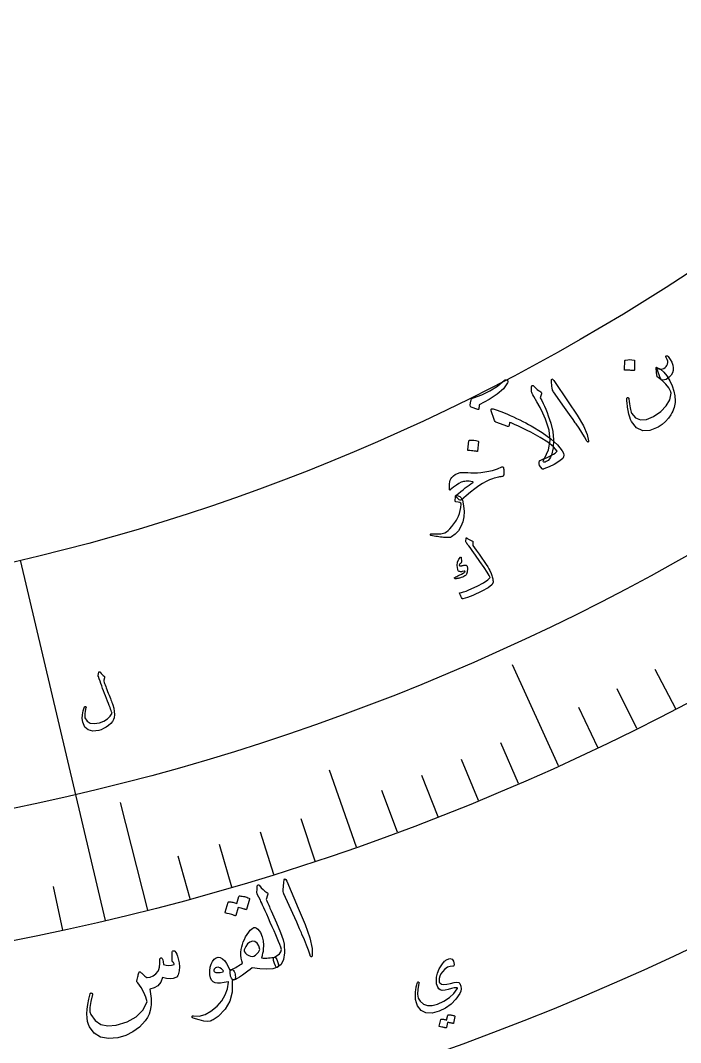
# Model space of a CAD drawing. Header units: millimetres. Extents: x -75 to 75, y -75 to 98.
# Drawn here: x 11.6 to 27.64, y -61.01 to -36.16 of the extents above; entities that cross this region are included whole.
import ezdxf

# ---------------------------------------------------------------- set-up
doc = ezdxf.new("R2010")
doc.units = ezdxf.units.MM
for name, color, linetype in [('CUT_OUTER', 1, 'Continuous'), ('ENGRAVE', 7, 'Continuous'), ('ENGRAVE_FINE', 8, 'Continuous'), ('TEXT', 5, 'Continuous')]:
    doc.layers.add(name, color=color, linetype=linetype)

msp = doc.modelspace()

# ---------------------------------------------------------------- linework, layer by layer
at = {"layer": 'CUT_OUTER'}
msp.add_arc((0, 0), 75, 178.943758, 5.27344, dxfattribs=at)
at = {"layer": 'ENGRAVE'}
for points in [[(13.663, -58.0385), (11.6007, -49.2779)], [(24.6681, -54.2829), (23.551, -51.8248)], [(19.7604, -56.2554), (19.1042, -54.3873)], [(14.6923, -57.7865), (14.027, -55.1697)]]:
    msp.add_lwpolyline(points, dxfattribs=at)
for radius in [73.5, 73.5, 71.5312, 67.875, 67.875, 64.9875, 59.625, 59.625, 56.475, 50.625, 50.625]:
    msp.add_circle((0, 0), radius, dxfattribs=at)
at = {"layer": 'ENGRAVE_FINE'}
for points in [[(27.5192, -52.8945), (27.0208, -51.9365)], [(26.5773, -53.374), (26.0959, -52.4072)], [(25.6268, -53.8368), (25.1627, -52.8617)], [(23.7013, -54.7119), (23.272, -53.7209)], [(22.7268, -55.1238), (22.3151, -54.1253)], [(21.745, -55.5184), (21.3511, -54.5128)], [(20.7561, -55.8957), (20.3801, -54.8832)], [(18.7584, -56.5974), (18.4186, -55.5722)], [(17.7502, -56.9216), (17.4287, -55.8906)], [(16.7362, -57.228), (16.4331, -56.1914)], [(15.7168, -57.5163), (15.4322, -56.4745)], [(12.6293, -58.2721), (12.4005, -57.2166)]]:
    msp.add_lwpolyline(points, dxfattribs=at)
at = {"layer": 'TEXT'}
for points in [[(26.2862, -44.4285), (26.2873, -44.4242), (26.2901, -44.4203), (26.2946, -44.4169), (26.3008, -44.414), (26.3529, -44.4064), (26.4047, -44.404), (26.4565, -44.4068), (26.5081, -44.4148), (26.5141, -44.4172), (26.5182, -44.4207), (26.5204, -44.4253), (26.5207, -44.431), (26.518, -44.6573), (26.5166, -44.6635), (26.5123, -44.6673), (26.5051, -44.6688), (26.4951, -44.6679), (26.4864, -44.6672), (26.4729, -44.6663), (26.4546, -44.6654), (26.4315, -44.6643), (26.4033, -44.6632), (26.3698, -44.6624), (26.3309, -44.6617), (26.2867, -44.6612), (26.2805, -44.6605), (26.2764, -44.6585), (26.2744, -44.6552), (26.2747, -44.6506)], [(27.2911, -44.3144), (27.3026, -44.3096), (27.3133, -44.3097), (27.3234, -44.3146), (27.3328, -44.3245), (27.3838, -44.3972), (27.4221, -44.468), (27.4476, -44.5369), (27.4604, -44.604), (27.4591, -44.6678), (27.4421, -44.727), (27.4096, -44.7816), (27.3614, -44.8315), (27.3241, -44.8608), (27.2855, -44.883), (27.2456, -44.8981), (27.2044, -44.9062), (27.1871, -44.904), (27.1714, -44.8935), (27.1573, -44.8745), (27.1449, -44.8472), (27.0773, -44.6624), (27.0723, -44.6483), (27.0701, -44.637), (27.0707, -44.6285), (27.074, -44.6228), (27.0798, -44.6197), (27.0874, -44.6191), (27.0969, -44.6211), (27.1084, -44.6257), (27.1359, -44.6342), (27.1655, -44.6356), (27.197, -44.6298), (27.2304, -44.6168), (27.2619, -44.598), (27.2876, -44.5744), (27.3075, -44.5462), (27.3215, -44.5134), (27.328, -44.4759), (27.3243, -44.4371), (27.3107, -44.3971), (27.2869, -44.3558), (27.2807, -44.3427), (27.2793, -44.3314), (27.2828, -44.322), (27.2911, -44.3144)], [(27.3755, -44.9181), (27.4341, -45.0438), (27.4758, -45.1664), (27.5004, -45.2859), (27.508, -45.4024), (27.5056, -45.4433), (27.5002, -45.4847), (27.4919, -45.5265), (27.4807, -45.5688), (27.4663, -45.6117), (27.4487, -45.6552), (27.4279, -45.6993), (27.4037, -45.744), (27.3459, -45.8302), (27.2754, -45.9086), (27.1921, -45.9791), (27.0963, -46.0418), (26.8933, -46.1276), (26.7167, -46.134), (26.5669, -46.0614), (26.4439, -45.9101), (26.4218, -45.8633), (26.401, -45.8022), (26.3815, -45.7268), (26.3632, -45.637), (26.3561, -45.5967), (26.3499, -45.5578), (26.3445, -45.5205), (26.3399, -45.4847), (26.3362, -45.4503), (26.3331, -45.4171), (26.3308, -45.3851), (26.3291, -45.3544), (26.3296, -45.3464), (26.3322, -45.3394), (26.3368, -45.3335), (26.3434, -45.3285), (26.349, -45.3261), (26.3549, -45.3255), (26.361, -45.3265), (26.3674, -45.3292), (26.3727, -45.3327), (26.3771, -45.3383), (26.3804, -45.3459), (26.3827, -45.3556), (26.3893, -45.4194), (26.3961, -45.4774), (26.4032, -45.5296), (26.4105, -45.5759), (26.4184, -45.6164), (26.4273, -45.6509), (26.4373, -45.6796), (26.4482, -45.7023), (26.5429, -45.8176), (26.6635, -45.8704), (26.8102, -45.8604), (26.9825, -45.7875), (27.1615, -45.6662), (27.2916, -45.5306), (27.3729, -45.3811), (27.4053, -45.2181), (27.4054, -45.2112), (27.4044, -45.2031), (27.4023, -45.1937), (27.3991, -45.1832), (27.3488, -45.0882), (27.2809, -44.9994), (27.1956, -44.9167), (27.093, -44.84), (27.0812, -44.8319), (27.0721, -44.8214), (27.0657, -44.8086), (27.0619, -44.7934), (27.0427, -44.615), (27.042, -44.6013), (27.0449, -44.5929), (27.0513, -44.5898), (27.0612, -44.5919), (27.1465, -44.6382), (27.2273, -44.708), (27.3037, -44.8012), (27.3755, -44.9181)], [(23.3589, -44.9069), (23.3759, -44.8957), (23.3924, -44.8916), (23.4085, -44.8945), (23.424, -44.9045), (23.4362, -44.9187), (23.4418, -44.9346), (23.441, -44.952), (23.4338, -44.971), (23.3331, -45.1097), (23.1842, -45.2451), (22.987, -45.3767), (22.7415, -45.504), (22.7418, -45.5294), (22.741, -45.5525), (22.739, -45.5734), (22.7358, -45.592), (22.7318, -45.6054), (22.7261, -45.6139), (22.7186, -45.6176), (22.7094, -45.6165), (22.5514, -45.5588), (22.5345, -45.5431), (22.5282, -45.5079), (22.5326, -45.4533), (22.5474, -45.3793), (22.5545, -45.3652), (22.5659, -45.3531), (22.5819, -45.343), (22.6022, -45.335), (22.8086, -45.2598), (23.0037, -45.1633), (23.1872, -45.0456), (23.3589, -44.9069)], [(24.503, -44.9509), (24.5013, -44.8982), (24.5101, -44.8746), (24.5295, -44.88), (24.5594, -44.9143), (24.9086, -45.4326), (25.1226, -45.751), (25.2763, -46.0147), (25.3693, -46.2241), (25.4013, -46.3793), (25.3998, -46.3942), (25.3964, -46.4037), (25.3911, -46.4077), (25.3839, -46.4062), (25.3764, -46.4018), (25.3689, -46.3948), (25.3615, -46.3853), (25.3542, -46.3732), (25.3014, -46.2767), (25.241, -46.1767), (25.1729, -46.0734), (25.0971, -45.9665), (25.0779, -45.9383), (25.0252, -45.8625), (24.939, -45.7392), (24.8195, -45.5682), (24.5514, -45.1906), (24.5386, -45.1697), (24.529, -45.1493), (24.5224, -45.1294), (24.5189, -45.11)], [(24.499, -46.7274), (24.479, -46.7757), (24.4515, -46.8175), (24.4167, -46.8527), (24.3744, -46.8813), (24.3478, -46.8933), (24.3272, -46.8987), (24.3124, -46.8974), (24.3036, -46.8894), (24.3004, -46.875), (24.3038, -46.8564), (24.3137, -46.8338), (24.33, -46.807), (24.4297, -46.5994), (24.4667, -46.3705), (24.4415, -46.1208), (24.3543, -45.8501), (24.2915, -45.7068), (24.2229, -45.5668), (24.1487, -45.4302), (24.0689, -45.297), (24.0458, -45.2584), (24.0294, -45.2266), (24.0199, -45.2017), (24.0171, -45.1836), (24.0177, -45.1574), (24.0182, -45.1341), (24.0184, -45.1138), (24.0185, -45.0965), (24.0185, -45.0821), (24.0187, -45.0705), (24.0189, -45.0618), (24.0192, -45.0558), (24.0216, -45.0472), (24.0251, -45.0405), (24.0295, -45.0357), (24.0351, -45.033), (24.0433, -45.032), (24.0504, -45.0327), (24.0562, -45.0352), (24.0609, -45.0393), (24.1089, -45.0898), (24.1509, -45.1288), (24.1867, -45.1563), (24.2164, -45.1722), (24.2383, -45.1832), (24.252, -45.1978), (24.2574, -45.2162), (24.2546, -45.2382), (24.2279, -45.3361), (24.2631, -45.3994), (24.2972, -45.4664), (24.3303, -45.5371), (24.3622, -45.6113), (24.3933, -45.6893), (24.4237, -45.7711), (24.4534, -45.8567), (24.4824, -45.946), (24.5334, -46.155), (24.5533, -46.3549), (24.5419, -46.5457), (24.499, -46.7274)], [(24.2244, -46.8532), (24.3059, -46.8196), (24.379, -46.7876), (24.4435, -46.7573), (24.4996, -46.7286), (24.5473, -46.7016), (24.587, -46.6765), (24.6186, -46.6533), (24.6422, -46.6319), (24.55, -46.5259), (24.4111, -46.4135), (24.226, -46.2944), (23.995, -46.1681), (23.9071, -46.1231), (23.8258, -46.0823), (23.7511, -46.0458), (23.6829, -46.0134), (23.6214, -45.9856), (23.5665, -45.9622), (23.5183, -45.9435), (23.4766, -45.9294), (23.4733, -46.0053), (23.4627, -46.0196), (23.4494, -46.0274), (23.4336, -46.0287), (23.4151, -46.0235), (23.1765, -45.9337), (23.1522, -45.9209), (23.1322, -45.9041), (23.1165, -45.8834), (23.1052, -45.8587), (23.0367, -45.6457), (23.0326, -45.6303), (23.0319, -45.6183), (23.0345, -45.6095), (23.0406, -45.6039), (23.0808, -45.6019), (23.1563, -45.6214), (23.2673, -45.6624), (23.4139, -45.7247), (23.4957, -45.7608), (23.5754, -45.797), (23.653, -45.8334), (23.7286, -45.8698), (23.8021, -45.9064), (23.8735, -45.9431), (23.9429, -45.98), (24.0101, -46.017), (24.2713, -46.1751), (24.484, -46.3284), (24.6477, -46.4776), (24.762, -46.6231), (24.7903, -46.6802), (24.8017, -46.7293), (24.7962, -46.7705), (24.7737, -46.8038), (24.6767, -46.8819), (24.5682, -46.9507), (24.4482, -47.0101), (24.3168, -47.0599), (24.3045, -47.064), (24.2937, -47.0655), (24.2844, -47.0643), (24.2767, -47.0606), (24.238, -47.0215), (24.2128, -46.98), (24.2012, -46.9361), (24.2031, -46.8899), (24.2064, -46.8748), (24.2111, -46.8637), (24.2171, -46.8564), (24.2244, -46.8532)], [(22.4946, -46.3787), (22.496, -46.3745), (22.4991, -46.3709), (22.5039, -46.3679), (22.5104, -46.3655), (22.5628, -46.3622), (22.6146, -46.3642), (22.6659, -46.3713), (22.7167, -46.3836), (22.7224, -46.3864), (22.7262, -46.3902), (22.728, -46.395), (22.7279, -46.4007), (22.7067, -46.6259), (22.7047, -46.632), (22.7001, -46.6355), (22.6929, -46.6363), (22.6829, -46.6346), (22.6744, -46.6332), (22.661, -46.6312), (22.6429, -46.6287), (22.62, -46.6257), (22.592, -46.6223), (22.5587, -46.6187), (22.52, -46.6148), (22.4761, -46.6106), (22.4699, -46.6094), (22.466, -46.607), (22.4643, -46.6036), (22.4649, -46.5991)], [(23.3329, -47.0229), (23.3374, -47.0474), (23.3409, -47.0721), (23.3434, -47.0969), (23.345, -47.1218), (23.3453, -47.1468), (23.3441, -47.1718), (23.3416, -47.1969), (23.3375, -47.2219), (23.3351, -47.23), (23.3303, -47.2361), (23.3231, -47.2402), (23.3135, -47.2423), (23.2921, -47.2455), (23.2681, -47.2498), (23.2413, -47.255), (23.2118, -47.2611), (23.1798, -47.2686), (23.1453, -47.2775), (23.1083, -47.288), (23.0689, -47.3), (22.9932, -47.3269), (22.9123, -47.3648), (22.8261, -47.4134), (22.7347, -47.4728), (22.6377, -47.5429), (22.5348, -47.6235), (22.4259, -47.7147), (22.311, -47.8164), (22.2993, -47.8231), (22.282, -47.8208), (22.2592, -47.8095), (22.2307, -47.7893), (22.2048, -47.7676), (22.186, -47.7506), (22.1743, -47.7383), (22.1698, -47.7308), (22.17, -47.7244), (22.1713, -47.7189), (22.1737, -47.7143), (22.1772, -47.7106), (22.2383, -47.6593), (22.2964, -47.6111), (22.3516, -47.5662), (22.4038, -47.5246), (22.4532, -47.4864), (22.5001, -47.452), (22.5443, -47.4214), (22.5859, -47.3947), (22.5938, -47.3884), (22.5957, -47.3829), (22.5917, -47.3782), (22.5817, -47.3742), (22.5408, -47.3672), (22.5019, -47.3625), (22.4651, -47.3603), (22.4302, -47.3603), (22.3973, -47.3628), (22.3661, -47.3679), (22.3365, -47.3754), (22.3087, -47.3854), (22.2525, -47.4134), (22.1892, -47.4534), (22.1189, -47.5053), (22.0414, -47.5691), (22.0389, -47.5724), (22.0362, -47.5744), (22.0332, -47.5751), (22.0299, -47.5745), (22.0269, -47.5729), (22.0246, -47.5706), (22.0231, -47.5677), (22.0223, -47.564), (22.0191, -47.4885), (22.0206, -47.4248), (22.0269, -47.3728), (22.0379, -47.3327), (22.0558, -47.2995), (22.082, -47.2659), (22.1164, -47.2319), (22.1589, -47.1976), (22.2132, -47.1687), (22.2829, -47.1511), (22.3681, -47.1447), (22.4689, -47.1493), (22.5437, -47.1546), (22.621, -47.1562), (22.7008, -47.1539), (22.7831, -47.1479), (22.9307, -47.1269), (23.0655, -47.0973), (23.1875, -47.0592), (23.2965, -47.0126), (23.3107, -47.0073), (23.3215, -47.0073), (23.3289, -47.0125), (23.3329, -47.0229)], [(22.171, -47.7274), (22.1747, -47.715), (22.1827, -47.7073), (22.195, -47.7042), (22.2116, -47.7058), (22.2326, -47.7112), (22.2525, -47.7196), (22.2713, -47.731), (22.2891, -47.7453), (22.3046, -47.7611), (22.3175, -47.779), (22.328, -47.7992), (22.336, -47.8215), (22.3651, -47.9588), (22.3759, -48.0923), (22.3684, -48.222), (22.3426, -48.3479), (22.2992, -48.4639), (22.2392, -48.5639), (22.1628, -48.6479), (22.07, -48.7157), (22.0429, -48.7253), (22.002, -48.7304), (21.9473, -48.7308), (21.8789, -48.7266), (21.8419, -48.7232), (21.8046, -48.7189), (21.7668, -48.7137), (21.7287, -48.7076), (21.6903, -48.7008), (21.6519, -48.6938), (21.6133, -48.6864), (21.5746, -48.6788), (21.5667, -48.6762), (21.5615, -48.6714), (21.5587, -48.6644), (21.5586, -48.6553), (21.5608, -48.6465), (21.5654, -48.6405), (21.5722, -48.6373), (21.5814, -48.6368), (21.6336, -48.6399), (21.6825, -48.6412), (21.728, -48.6409), (21.7702, -48.6389), (21.8093, -48.6352), (21.8456, -48.6295), (21.8791, -48.6219), (21.9098, -48.6124), (21.9456, -48.5926), (21.9862, -48.5605), (22.0315, -48.5161), (22.0814, -48.4594), (22.1072, -48.4278), (22.1313, -48.3964), (22.1538, -48.3653), (22.1745, -48.3344), (22.1935, -48.3036), (22.2107, -48.2727), (22.226, -48.2418), (22.2395, -48.2108), (22.2634, -48.1456), (22.2822, -48.0749), (22.2959, -47.9989), (22.3045, -47.9175), (22.2977, -47.8957), (22.2745, -47.8789), (22.2351, -47.8673), (22.1794, -47.8608), (22.172, -47.8597), (22.167, -47.8567), (22.1643, -47.852), (22.1639, -47.8456)], [(22.4497, -48.7444), (22.4658, -48.7569), (22.4819, -48.7685), (22.4979, -48.779), (22.514, -48.7884), (22.5301, -48.7968), (22.5464, -48.804), (22.5628, -48.8101), (22.5795, -48.815), (22.5867, -48.8188), (22.5914, -48.8249), (22.5935, -48.8334), (22.593, -48.8442), (22.587, -48.903), (22.5867, -48.9092), (22.5867, -48.9143), (22.5872, -48.9183), (22.5881, -48.9211), (22.6706, -49.0343), (22.7445, -49.1368), (22.8096, -49.2289), (22.8661, -49.3103), (22.9136, -49.3812), (22.952, -49.4415), (22.9814, -49.4912), (23.0016, -49.5303), (23.0366, -49.6055), (23.0463, -49.63), (23.0549, -49.6551), (23.0624, -49.6809), (23.0688, -49.7073), (23.074, -49.7343), (23.0779, -49.7621), (23.0805, -49.7906), (23.0817, -49.8198), (23.052, -49.8778), (22.9608, -49.9498), (22.8078, -50.0355), (22.593, -50.1344), (22.5245, -50.1624), (22.4604, -50.1865), (22.4007, -50.2067), (22.3453, -50.223), (22.3396, -50.2231), (22.3349, -50.2216), (22.3311, -50.2186), (22.3282, -50.214), (22.3163, -50.1909), (22.3056, -50.1698), (22.2961, -50.1507), (22.2879, -50.1337), (22.2808, -50.1184), (22.2748, -50.1047), (22.2698, -50.0927), (22.2659, -50.0823), (22.2641, -50.0762), (22.2647, -50.0721), (22.2678, -50.07), (22.2733, -50.0697), (22.3145, -50.0645), (22.3647, -50.0516), (22.4242, -50.0312), (22.4928, -50.0031), (22.6944, -49.9118), (22.8475, -49.8303), (22.9522, -49.7592), (23.0088, -49.6987), (22.987, -49.652), (22.9381, -49.5714), (22.8623, -49.4568), (22.7594, -49.3083), (22.6554, -49.1602), (22.5763, -49.0482), (22.5221, -48.9726), (22.4927, -48.9334), (22.4843, -48.9228), (22.4764, -48.9129), (22.469, -48.9037), (22.4623, -48.8952), (22.4561, -48.8874), (22.4505, -48.8805), (22.4456, -48.8745), (22.4413, -48.8694), (22.4327, -48.8578), (22.4268, -48.8458), (22.4233, -48.8333), (22.4224, -48.8203), (22.4242, -48.7486), (22.4248, -48.7436), (22.4261, -48.7398), (22.4283, -48.7373), (22.4312, -48.7361), (22.4358, -48.7364), (22.4403, -48.7379), (22.445, -48.7406), (22.4497, -48.7444)], [(22.2911, -49.2041), (22.2942, -49.2031), (22.2972, -49.2032), (22.3001, -49.2042), (22.3031, -49.2061), (22.3047, -49.2082), (22.3061, -49.2107), (22.3072, -49.2136), (22.308, -49.2169), (22.313, -49.3132), (22.3128, -49.3232), (22.3116, -49.3314), (22.3093, -49.3378), (22.3059, -49.3424), (22.2892, -49.3565), (22.2761, -49.3711), (22.2667, -49.3862), (22.2609, -49.4017), (22.2613, -49.4082), (22.2669, -49.4129), (22.2776, -49.4158), (22.2935, -49.4167), (22.3034, -49.4159), (22.3135, -49.4147), (22.3238, -49.4131), (22.3343, -49.4113), (22.3451, -49.4091), (22.3563, -49.4065), (22.3679, -49.4034), (22.3799, -49.4), (22.4261, -49.3986), (22.4537, -49.4264), (22.4627, -49.4834), (22.453, -49.5695), (22.4454, -49.5972), (22.4362, -49.6203), (22.4254, -49.6388), (22.4129, -49.6527), (22.3974, -49.664), (22.3744, -49.6761), (22.3439, -49.689), (22.3059, -49.7027), (22.2863, -49.7093), (22.2674, -49.7149), (22.2492, -49.7194), (22.2317, -49.7229), (22.2151, -49.7257), (22.1994, -49.7281), (22.1847, -49.73), (22.1709, -49.7315), (22.1616, -49.7307), (22.1542, -49.7283), (22.1487, -49.7244), (22.145, -49.719), (22.1433, -49.7125), (22.1442, -49.7068), (22.1479, -49.7021), (22.1542, -49.6982), (22.175, -49.6872), (22.1988, -49.6751), (22.2255, -49.6618), (22.2552, -49.6475), (22.3106, -49.6206), (22.3529, -49.5976), (22.382, -49.5782), (22.3981, -49.5627), (22.3998, -49.5598), (22.4001, -49.5567), (22.3989, -49.5537), (22.3963, -49.5505), (22.394, -49.5489), (22.3906, -49.548), (22.3861, -49.5478), (22.3806, -49.5484), (22.3312, -49.5576), (22.3101, -49.5606), (22.2911, -49.5608), (22.274, -49.5583), (22.259, -49.553), (22.2447, -49.5452), (22.234, -49.5354), (22.2267, -49.5236), (22.223, -49.5098), (22.2117, -49.4099), (22.2193, -49.3257), (22.2458, -49.2571), (22.2911, -49.2041)], [(13.5001, -52.0064), (13.5016, -52.0006), (13.5043, -51.9961), (13.5081, -51.9928), (13.5132, -51.9907), (13.5187, -51.9903), (13.5238, -51.9919), (13.5286, -51.9955), (13.5331, -52.0013), (13.5579, -52.0349), (13.5824, -52.0632), (13.6066, -52.0861), (13.6304, -52.1036), (13.6379, -52.1102), (13.6418, -52.119), (13.6422, -52.1301), (13.6391, -52.1434), (13.6367, -52.15), (13.6343, -52.1564), (13.6322, -52.1626), (13.6301, -52.1685), (13.6282, -52.174), (13.6264, -52.1791), (13.6247, -52.1837), (13.6231, -52.1878), (13.6205, -52.1953), (13.6195, -52.2037), (13.62, -52.2129), (13.622, -52.2231), (13.6313, -52.2509), (13.6419, -52.2812), (13.6537, -52.3138), (13.6669, -52.3488), (13.6812, -52.3863), (13.6966, -52.4262), (13.7131, -52.4685), (13.7307, -52.5133), (13.7489, -52.5578), (13.7657, -52.5998), (13.781, -52.6391), (13.795, -52.6759), (13.8076, -52.7102), (13.8191, -52.742), (13.8293, -52.7715), (13.8384, -52.7985), (13.8619, -52.8793), (13.8755, -52.9581), (13.879, -53.035), (13.8726, -53.1099), (13.8593, -53.1563), (13.8323, -53.2031), (13.7913, -53.2501), (13.7366, -53.2974), (13.675, -53.3406), (13.6156, -53.3752), (13.5584, -53.401), (13.5033, -53.4181), (13.3587, -53.4342), (13.2455, -53.4067), (13.164, -53.3359), (13.114, -53.222), (13.0993, -53.1316), (13.1011, -53.039), (13.1193, -52.9443), (13.1538, -52.8475), (13.1568, -52.8417), (13.1604, -52.8376), (13.1647, -52.8353), (13.1697, -52.8348), (13.1753, -52.8355), (13.1798, -52.8371), (13.1833, -52.8396), (13.1857, -52.8431), (13.1881, -52.8485), (13.1893, -52.854), (13.1891, -52.8595), (13.1877, -52.8652), (13.1684, -52.948), (13.158, -53.017), (13.1566, -53.0723), (13.1641, -53.1137), (13.2134, -53.1947), (13.2881, -53.2412), (13.3883, -53.2531), (13.5137, -53.2303), (13.6218, -53.1899), (13.7091, -53.1379), (13.7754, -53.0743), (13.8209, -52.9991), (13.8121, -52.9708), (13.8012, -52.9379), (13.7881, -52.9005), (13.7728, -52.8585), (13.7553, -52.8118), (13.7353, -52.7604), (13.7129, -52.7043), (13.6881, -52.6434), (13.6632, -52.5804), (13.639, -52.5184), (13.6156, -52.4572), (13.5928, -52.397), (13.5708, -52.3376), (13.5497, -52.2791), (13.5295, -52.2215), (13.5101, -52.1647), (13.4892, -52.1106), (13.4879, -52.1042), (13.4873, -52.098), (13.4873, -52.0921), (13.4881, -52.0864)], [(17.9983, -57.1127), (18.0079, -57.0538), (18.0229, -57.0295), (18.0432, -57.0397), (18.069, -57.0843), (18.3442, -57.737), (18.5127, -58.1378), (18.6261, -58.4646), (18.6837, -58.7178), (18.6855, -58.8974), (18.6806, -58.9137), (18.6747, -58.9234), (18.6679, -58.9267), (18.6602, -58.9235), (18.6529, -58.917), (18.6461, -58.9076), (18.6399, -58.8954), (18.6344, -58.8803), (18.5968, -58.7614), (18.5514, -58.6371), (18.4982, -58.5073), (18.4373, -58.372), (18.4221, -58.3364), (18.38, -58.2406), (18.3111, -58.0846), (18.2155, -57.8683), (17.9997, -57.3899), (17.9901, -57.3639), (17.9838, -57.3391), (17.9808, -57.3155), (17.9812, -57.2931)], [(17.3399, -57.3461), (17.3445, -57.2957), (17.3478, -57.2557), (17.3499, -57.2263), (17.3508, -57.2074), (17.3522, -57.1952), (17.3559, -57.1856), (17.3619, -57.1787), (17.3701, -57.1745), (17.3806, -57.1732), (17.3904, -57.1759), (17.3995, -57.1825), (17.4081, -57.1931), (17.4484, -57.2453), (17.4914, -57.2903), (17.5369, -57.3281), (17.5852, -57.3587), (17.5992, -57.3689), (17.6066, -57.383), (17.6075, -57.401), (17.6019, -57.4228), (17.5686, -57.5264), (17.5843, -57.5633), (17.5998, -57.5996), (17.6152, -57.6352), (17.6303, -57.6701), (17.6452, -57.7043), (17.6599, -57.7378), (17.6744, -57.7706), (17.6886, -57.8028), (17.8209, -58.1002), (17.9181, -58.3347), (17.98, -58.5062), (18.0064, -58.6147), (18.0137, -58.8243), (17.9892, -58.9881), (17.9331, -59.1062), (17.8454, -59.1784), (17.8426, -59.1792), (17.8398, -59.1801), (17.837, -59.1809), (17.8342, -59.1817), (17.8131, -59.1712), (17.7918, -59.1389), (17.7704, -59.0848), (17.7489, -59.009), (17.7431, -58.9803), (17.7448, -58.9576), (17.7539, -58.9409), (17.7706, -58.9303), (17.8366, -58.8951), (17.8873, -58.8521), (17.9228, -58.8012), (17.943, -58.7426), (17.9231, -58.6856), (17.8989, -58.6213), (17.8703, -58.5497), (17.8375, -58.4708), (17.8007, -58.3847), (17.7601, -58.2919), (17.7159, -58.1924), (17.6679, -58.086), (17.6217, -57.9812), (17.5799, -57.8871), (17.5425, -57.8036), (17.5095, -57.7309), (17.4813, -57.6688), (17.4581, -57.6172), (17.4399, -57.576), (17.4267, -57.5454), (17.3522, -57.3965), (17.3467, -57.3813), (17.3428, -57.3678), (17.3405, -57.3561), (17.3399, -57.3461)], [(16.9053, -57.4547), (16.9077, -57.4503), (16.9118, -57.4468), (16.9176, -57.4443), (16.9253, -57.4428), (16.9548, -57.4452), (16.9839, -57.4488), (17.0124, -57.4537), (17.0404, -57.4599), (17.068, -57.4674), (17.0956, -57.4765), (17.1231, -57.4871), (17.1505, -57.4992), (17.1565, -57.5036), (17.1601, -57.5091), (17.1615, -57.5156), (17.1607, -57.5232), (17.093, -57.7716), (17.0902, -57.7754), (17.085, -57.7769), (17.0772, -57.7762), (17.0669, -57.7733), (17.0595, -57.7699), (17.0477, -57.7658), (17.0317, -57.7609), (17.0114, -57.7551), (16.9866, -57.7485), (16.957, -57.7407), (16.9228, -57.7319), (16.8838, -57.7221), (16.8281, -57.9152), (16.8248, -57.9216), (16.8191, -57.9246), (16.8108, -57.9242), (16.8001, -57.9204), (16.7909, -57.9171), (16.7764, -57.9123), (16.7567, -57.906), (16.7318, -57.8982), (16.7013, -57.889), (16.665, -57.8785), (16.6227, -57.8667), (16.5746, -57.8535), (16.5692, -57.8506), (16.5661, -57.847), (16.5655, -57.8427), (16.5672, -57.8377), (16.6419, -57.5975), (16.6443, -57.5931), (16.6485, -57.5896), (16.6543, -57.5872), (16.662, -57.5857), (16.6868, -57.5867), (16.7113, -57.589), (16.7355, -57.5928), (16.7594, -57.5979), (16.7829, -57.6043), (16.806, -57.6117), (16.8287, -57.6202), (16.8509, -57.6297)], [(17.2707, -58.2114), (17.2746, -58.2103), (17.2783, -58.2095), (17.2817, -58.2089), (17.2848, -58.2087), (17.2877, -58.2086), (17.2908, -58.2088), (17.2938, -58.2091), (17.2969, -58.2096), (17.3343, -58.2257), (17.3684, -58.2521), (17.3993, -58.2889), (17.427, -58.336), (17.4683, -58.4362), (17.494, -58.5376), (17.5039, -58.6404), (17.498, -58.7445), (17.4945, -58.7696), (17.4904, -58.7948), (17.4856, -58.8203), (17.48, -58.846), (17.4738, -58.8718), (17.4669, -58.8979), (17.4592, -58.9242), (17.4509, -58.9507), (17.4974, -58.9526), (17.5421, -58.9533), (17.5849, -58.9528), (17.6259, -58.9512), (17.665, -58.9482), (17.7021, -58.9438), (17.7373, -58.9378), (17.7706, -58.9303), (17.7843, -58.9308), (17.7979, -58.9408), (17.8113, -58.9603), (17.8246, -58.9892), (17.8518, -59.0642), (17.8644, -59.1208), (17.8622, -59.1588), (17.8454, -59.1784), (17.7259, -59.2135), (17.5826, -59.227), (17.4156, -59.2185), (17.2251, -59.188), (17.1766, -59.2306), (17.1214, -59.275), (17.0595, -59.3213), (16.9908, -59.3695), (16.9215, -59.4155), (16.8652, -59.4502), (16.8219, -59.4737), (16.7916, -59.486), (16.7748, -59.4866), (16.7579, -59.479), (16.741, -59.4632), (16.7241, -59.4392), (16.7162, -59.4249), (16.7096, -59.4104), (16.7042, -59.3954), (16.7, -59.3802), (16.6966, -59.3647), (16.6938, -59.349), (16.6916, -59.3332), (16.6898, -59.3172), (16.6903, -59.2868), (16.6956, -59.2633), (16.7059, -59.2465), (16.7212, -59.2366), (16.759, -59.2182), (16.7956, -59.1995), (16.831, -59.1805), (16.8651, -59.1614), (16.8984, -59.1418), (16.9312, -59.1219), (16.9635, -59.1015), (16.9953, -59.0807), (16.9722, -59.0201), (16.9575, -58.9545), (16.9511, -58.8839), (16.9529, -58.8083), (16.9608, -58.7455), (16.9732, -58.6833), (16.99, -58.6216), (17.0112, -58.5606), (17.0371, -58.5), (17.0681, -58.4398), (17.1041, -58.38), (17.1452, -58.3205), (17.1786, -58.2791), (17.2106, -58.2472), (17.2413, -58.2246), (17.2707, -58.2114)], [(17.2338, -58.5405), (17.1703, -58.5631), (17.1161, -58.6057), (17.0711, -58.6685), (17.0352, -58.7515), (17.0321, -58.7764), (17.042, -58.8035), (17.065, -58.8328), (17.1009, -58.8643), (17.1441, -58.8911), (17.1861, -58.907), (17.2268, -58.912), (17.2662, -58.9061), (17.3057, -58.8871), (17.344, -58.8539), (17.3811, -58.8064), (17.4169, -58.7446), (17.3855, -58.6533), (17.3445, -58.5889), (17.2939, -58.5513), (17.2338, -58.5405)], [(15.2842, -58.8118), (15.2858, -58.7984), (15.2898, -58.788), (15.296, -58.7808), (15.3046, -58.7768), (15.3165, -58.7751), (15.3274, -58.7768), (15.3373, -58.7816), (15.3463, -58.7897), (15.3711, -58.8204), (15.3936, -58.8606), (15.4138, -58.9104), (15.4317, -58.9697), (15.4513, -59.0691), (15.4573, -59.1668), (15.4499, -59.2629), (15.4289, -59.3572), (15.4195, -59.3811), (15.4074, -59.4007), (15.3928, -59.4162), (15.3757, -59.4276), (15.3085, -59.4495), (15.2319, -59.4564), (15.1459, -59.4481), (15.0506, -59.4246), (15.0043, -59.5393), (14.9367, -59.6247), (14.8478, -59.6809), (14.7378, -59.7076), (14.7487, -59.7674), (14.7575, -59.8254), (14.7642, -59.8815), (14.7687, -59.9357), (14.7711, -59.9884), (14.7715, -60.0399), (14.77, -60.0902), (14.7664, -60.1393), (14.7523, -60.2299), (14.7244, -60.3171), (14.6829, -60.4009), (14.6276, -60.4814), (14.4881, -60.6296), (14.3307, -60.7476), (14.1556, -60.8352), (13.963, -60.8923), (13.7361, -60.9131), (13.545, -60.8753), (13.3897, -60.7794), (13.2706, -60.6255), (13.246, -60.5661), (13.2282, -60.4933), (13.2172, -60.4073), (13.213, -60.3081), (13.2167, -60.1975), (13.2304, -60.0802), (13.2539, -59.9564), (13.2871, -59.8259), (13.2902, -59.8175), (13.2949, -59.8109), (13.301, -59.8062), (13.3087, -59.8034), (13.3167, -59.8023), (13.3241, -59.8029), (13.3306, -59.8051), (13.3365, -59.809), (13.3412, -59.8155), (13.344, -59.8228), (13.3447, -59.831), (13.3434, -59.8399), (13.3028, -60.0128), (13.2825, -60.152), (13.2828, -60.2575), (13.3038, -60.3294), (13.411, -60.4743), (13.5501, -60.5659), (13.7209, -60.604), (13.9232, -60.5883), (14.1927, -60.5076), (14.4077, -60.3847), (14.5678, -60.22), (14.6729, -60.0141), (14.6449, -59.902), (14.5975, -59.788), (14.5308, -59.672), (14.4448, -59.554), (14.4348, -59.5424), (14.4282, -59.5314), (14.4251, -59.521), (14.4256, -59.5113), (14.433, -59.4764), (14.4402, -59.4436), (14.4472, -59.413), (14.4539, -59.3844), (14.4605, -59.3583), (14.467, -59.3349), (14.4734, -59.3144), (14.4797, -59.2966), (14.4839, -59.2887), (14.4894, -59.2846), (14.4961, -59.2843), (14.5041, -59.2877), (14.5086, -59.2907), (14.5149, -59.2954), (14.5231, -59.3019), (14.5333, -59.3102), (14.545, -59.3203), (14.5579, -59.3323), (14.572, -59.3462), (14.5874, -59.3621), (14.6181, -59.3924), (14.643, -59.4137), (14.662, -59.426), (14.675, -59.4295), (14.7491, -59.4176), (14.8186, -59.3872), (14.8834, -59.3381), (14.9434, -59.2705), (14.9614, -59.2311), (14.9738, -59.1708), (14.9804, -59.0897), (14.9813, -58.9877), (14.9814, -58.978), (14.9839, -58.9692), (14.9889, -58.9613), (14.9963, -58.9542), (15.0037, -58.949), (15.0112, -58.946), (15.0189, -58.9451), (15.0268, -58.9464), (15.0418, -58.9612), (15.0542, -58.9929), (15.0638, -59.0417), (15.0708, -59.1075), (15.1357, -59.1277), (15.2014, -59.135), (15.268, -59.1294), (15.3352, -59.1109), (15.3291, -59.0907), (15.3222, -59.0749), (15.3145, -59.0633), (15.3062, -59.056), (15.2971, -59.0494), (15.2907, -59.0421), (15.2872, -59.0341), (15.2864, -59.0254)], [(16.7442, -59.5322), (16.7426, -59.7788), (16.6853, -60.0009), (16.5721, -60.1981), (16.4029, -60.3704), (16.3779, -60.3899), (16.353, -60.4081), (16.328, -60.425), (16.3031, -60.4406), (16.2783, -60.4547), (16.2538, -60.4669), (16.2296, -60.4774), (16.2057, -60.4862), (16.1423, -60.494), (16.053, -60.4844), (15.938, -60.4574), (15.7972, -60.4126), (15.7814, -60.4051), (15.771, -60.3964), (15.766, -60.3868), (15.7664, -60.376), (15.7712, -60.3666), (15.7791, -60.3608), (15.7903, -60.3587), (15.8047, -60.3601), (15.9405, -60.367), (16.081, -60.3295), (16.2258, -60.2477), (16.3747, -60.1214), (16.4883, -59.9906), (16.5729, -59.8498), (16.6287, -59.6993), (16.6557, -59.5391), (16.6537, -59.5342), (16.651, -59.5307), (16.6476, -59.5285), (16.6434, -59.5276), (16.5455, -59.5489), (16.4604, -59.5605), (16.3881, -59.5626), (16.3287, -59.555), (16.278, -59.5319), (16.2392, -59.4914), (16.2121, -59.4335), (16.1968, -59.3583), (16.1957, -59.348), (16.1949, -59.3375), (16.1944, -59.3267), (16.1942, -59.3157), (16.1942, -59.3042), (16.1945, -59.2921), (16.1949, -59.2794), (16.1956, -59.2661), (16.2066, -59.1778), (16.2281, -59.1012), (16.2603, -59.0362), (16.303, -58.9828), (16.3517, -58.9465), (16.4018, -58.933), (16.4534, -58.9421), (16.5065, -58.974), (16.5593, -59.0242), (16.6062, -59.0865), (16.6471, -59.161), (16.6822, -59.2476), (16.6877, -59.246), (16.6929, -59.2442), (16.6979, -59.2423), (16.7027, -59.2403), (16.7075, -59.2383), (16.7125, -59.2364), (16.7177, -59.2347), (16.7232, -59.233), (16.7431, -59.2317), (16.7611, -59.2395), (16.7772, -59.2565), (16.7913, -59.2826), (16.8026, -59.3125), (16.8109, -59.3436), (16.8161, -59.376), (16.8183, -59.4096), (16.8172, -59.44), (16.8129, -59.4627), (16.8053, -59.4778), (16.7944, -59.4852), (16.7413, -59.5002), (16.7423, -59.5053), (16.7432, -59.5123), (16.7438, -59.5213), (16.7442, -59.5322)], [(22.1013, -59.1535), (22.0379, -59.1556), (21.9748, -59.1783), (21.9118, -59.2214), (21.8489, -59.2849), (21.813, -59.3366), (21.7876, -59.3918), (21.7726, -59.4506), (21.7681, -59.513), (21.7696, -59.5246), (21.7735, -59.5359), (21.7797, -59.5467), (21.7882, -59.5572), (21.8297, -59.5845), (21.8867, -59.5955), (21.9592, -59.5905), (22.0472, -59.5691), (22.1337, -59.5471), (22.2001, -59.5407), (22.2464, -59.5498), (22.2727, -59.5747), (22.2981, -59.6378), (22.3067, -59.6992), (22.2984, -59.759), (22.2731, -59.8171), (22.1749, -59.9545), (22.0591, -60.0716), (21.9256, -60.1681), (21.7747, -60.2441), (21.598, -60.2943), (21.4507, -60.289), (21.3329, -60.2285), (21.2448, -60.113), (21.217, -60.0423), (21.1999, -59.9609), (21.1934, -59.8688), (21.1973, -59.7661), (21.2009, -59.7367), (21.2052, -59.708), (21.21, -59.6801), (21.2155, -59.653), (21.2217, -59.6264), (21.2286, -59.6003), (21.2363, -59.5747), (21.2448, -59.5496), (21.2503, -59.5385), (21.2565, -59.5325), (21.2636, -59.5317), (21.2716, -59.536), (21.2776, -59.5428), (21.2812, -59.5504), (21.2824, -59.5589), (21.2811, -59.5682), (21.2504, -59.7102), (21.2449, -59.8303), (21.2646, -59.9286), (21.3099, -60.0049), (21.3925, -60.0729), (21.4904, -60.1067), (21.6037, -60.1062), (21.7322, -60.0712), (21.8874, -60.0006), (22.0192, -59.9155), (22.1276, -59.8161), (22.2125, -59.7026), (22.2169, -59.6939), (22.2171, -59.6869), (22.2132, -59.6814), (22.2051, -59.6775), (22.1773, -59.6749), (22.1328, -59.6805), (22.0717, -59.6942), (21.9938, -59.716), (21.9134, -59.7349), (21.8481, -59.7387), (21.7981, -59.7274), (21.7633, -59.7012), (21.7383, -59.6646), (21.72, -59.6233), (21.7084, -59.5773), (21.7036, -59.5267), (21.7095, -59.4215), (21.7329, -59.3181), (21.7738, -59.2164), (21.8322, -59.1163), (21.8484, -59.0917), (21.8648, -59.0695), (21.8813, -59.0498), (21.8979, -59.0324), (21.9146, -59.0174), (21.9311, -59.0047), (21.9475, -58.9943), (21.9637, -58.9861), (22.0321, -58.9677), (22.0836, -58.9816), (22.118, -59.028), (22.1354, -59.1069), (22.135, -59.1301), (22.1291, -59.1456), (22.1179, -59.1534), (22.1013, -59.1535)], [(16.5233, -59.2592), (16.48, -59.2166), (16.438, -59.1896), (16.3974, -59.1782), (16.3582, -59.1826), (16.3374, -59.1947), (16.32, -59.2095), (16.306, -59.2272), (16.2953, -59.2477), (16.2928, -59.2577), (16.2947, -59.2673), (16.301, -59.2764), (16.3116, -59.285), (16.3472, -59.3023), (16.3936, -59.3079), (16.4507, -59.302), (16.5184, -59.2845), (16.525, -59.2812), (16.528, -59.2759), (16.5274, -59.2685), (16.5233, -59.2592)], [(21.9813, -60.3435), (21.9827, -60.3405), (21.9854, -60.338), (21.9892, -60.3361), (21.9942, -60.3348), (22.0141, -60.3349), (22.0336, -60.3358), (22.0528, -60.3376), (22.0717, -60.3403), (22.0904, -60.3438), (22.1091, -60.3484), (22.1278, -60.3539), (22.1465, -60.3604), (22.1506, -60.363), (22.1532, -60.3664), (22.1544, -60.3706), (22.1541, -60.3755), (22.1174, -60.5397), (22.1157, -60.5423), (22.1122, -60.5436), (22.107, -60.5435), (22.1001, -60.5421), (22.095, -60.5403), (22.087, -60.5382), (22.0762, -60.5357), (22.0625, -60.533), (22.0457, -60.5299), (22.0257, -60.5263), (22.0026, -60.5223), (21.9763, -60.5178), (21.946, -60.6456), (21.9441, -60.65), (21.9403, -60.6522), (21.9348, -60.6523), (21.9276, -60.6503), (21.9213, -60.6487), (21.9115, -60.6463), (21.8981, -60.6432), (21.8812, -60.6393), (21.8606, -60.6349), (21.836, -60.6299), (21.8075, -60.6243), (21.7749, -60.6182), (21.7712, -60.6166), (21.769, -60.6144), (21.7684, -60.6117), (21.7694, -60.6083), (21.8105, -60.449), (21.812, -60.446), (21.8146, -60.4436), (21.8185, -60.4417), (21.8235, -60.4403), (21.8401, -60.4397), (21.8566, -60.44), (21.8728, -60.4413), (21.8889, -60.4434), (21.9048, -60.4464), (21.9205, -60.4501), (21.9359, -60.4544), (21.9511, -60.4595)]]:
    msp.add_lwpolyline(points, close=True, dxfattribs=at)

doc.saveas('drawing.dxf')
